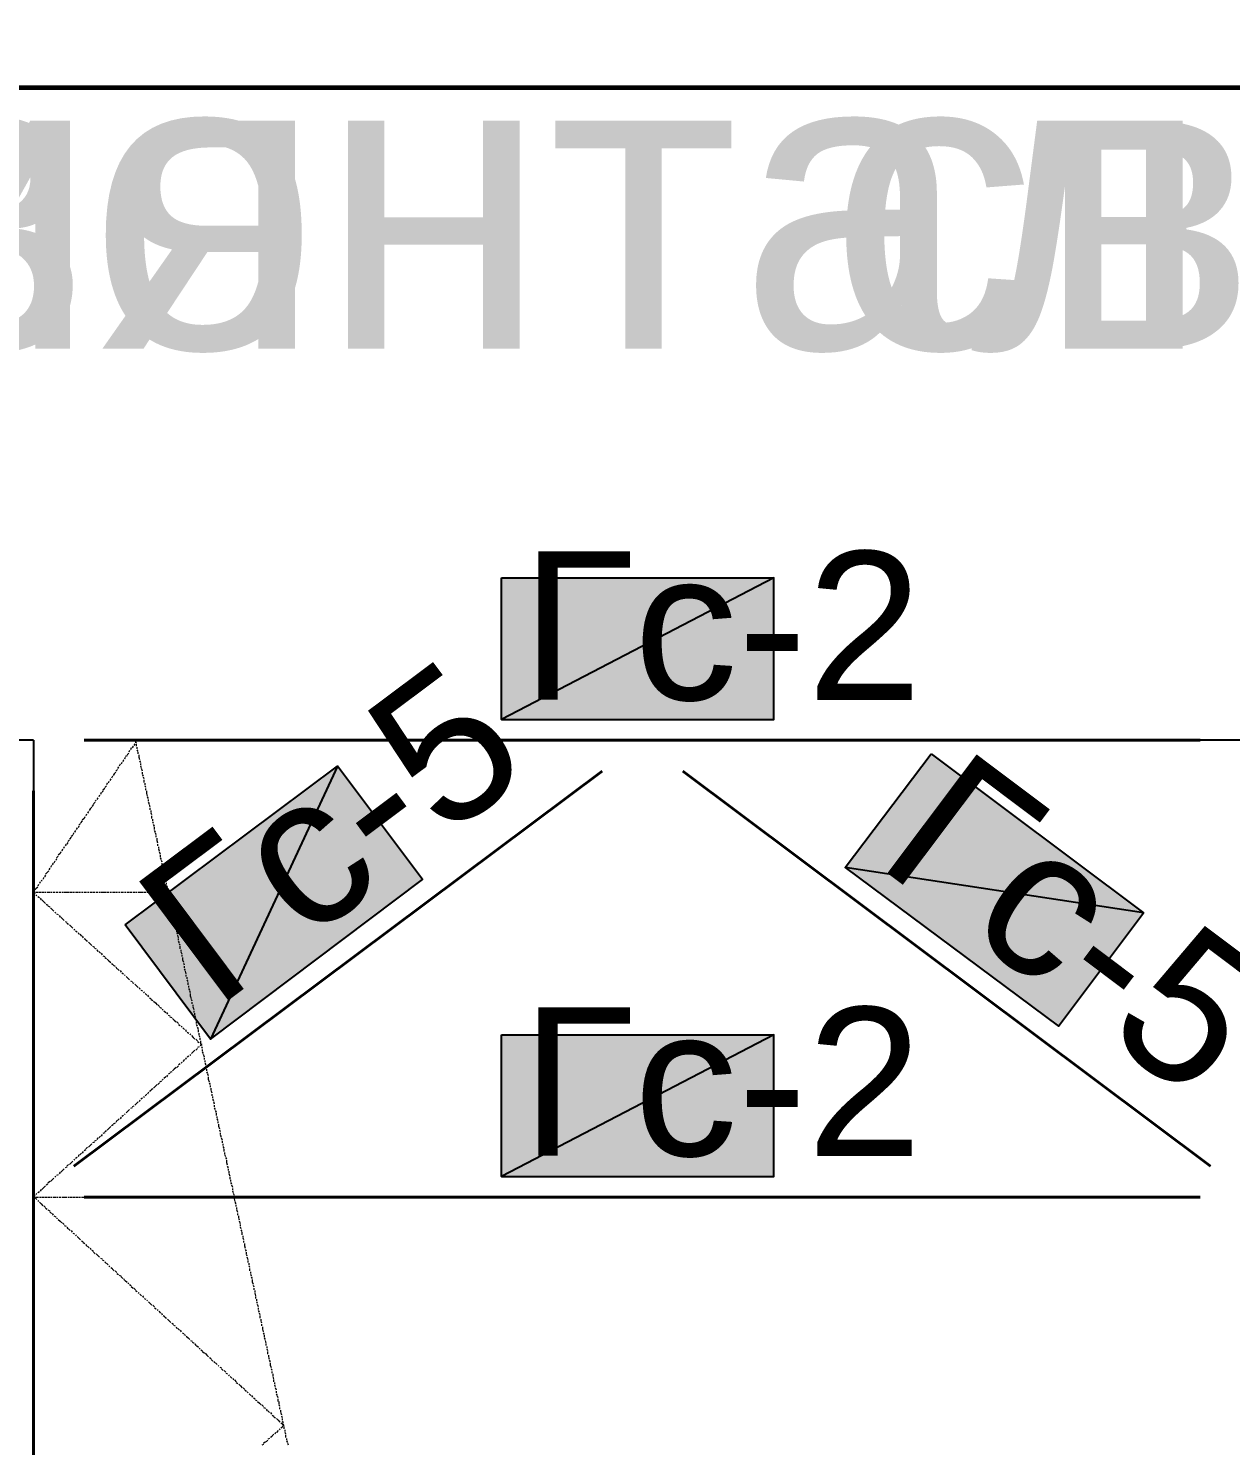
# Model space of a CAD drawing. Extents: x 8 to 21351, y 0 to 420.
# Drawn here: x 15752.46 to 15782.08, y 381.6 to 416.54 of the extents above; entities that cross this region are included whole.
import ezdxf

# ---------------------------------------------------------------- set-up
doc = ezdxf.new("R2010")
doc.units = 0
doc.styles.add('TEYPDFCAD_TEXT', font='arial.ttf')

msp = doc.modelspace()

# ---------------------------------------------------------------- hatches: boundary and pattern name
at = {"true_color": 0xffffff}
h = msp.add_hatch(color=0, dxfattribs=at)
h.paths.add_polyline_path([(15764.116, 402.992), (15770.826, 402.992), (15764.116, 399.5)])
h.paths.add_polyline_path([(15770.826, 402.992), (15764.116, 399.5), (15770.826, 399.5)])
h = msp.add_hatch(color=0, dxfattribs=at)
h.paths.add_polyline_path([(15774.699, 398.653), (15779.927, 394.737), (15772.582, 395.859)])
h.paths.add_polyline_path([(15779.927, 394.737), (15772.582, 395.859), (15777.832, 391.943)])
h = msp.add_hatch(color=0, dxfattribs=at)
h.paths.add_polyline_path([(15754.845, 394.441), (15760.073, 398.357), (15756.94, 391.626)])
h.paths.add_polyline_path([(15760.073, 398.357), (15756.94, 391.626), (15762.168, 395.563)])
h = msp.add_hatch(color=0, dxfattribs=at)
h.paths.add_polyline_path([(15764.116, 391.731), (15770.826, 391.731), (15764.116, 388.239)])
h.paths.add_polyline_path([(15770.826, 391.731), (15764.116, 388.239), (15770.826, 388.239)])

# ---------------------------------------------------------------- linework, layer by layer
at = {"color": 0, "lineweight": 0, "true_color": 0xffffff}
for p, q in [((15764.116, 399.5), (15770.826, 399.5)), ((15772.582, 395.859), (15777.832, 391.943)), ((15756.94, 391.626), (15762.168, 395.563)), ((15764.116, 388.239), (15770.826, 388.239))]:
    msp.add_line(p, q, dxfattribs=at)
at = {"color": 7, "lineweight": 25}
for p, q in [((15752.58, 398.992), (15751.585, 398.992)), ((15752.58, 398.992), (15752.58, 385.593)), ((15774.085, 398.992), (15754.083, 398.992)), ((15776.583, 398.992), (15775.588, 398.992)), ((15798.088, 398.992), (15778.086, 398.992)), ((15752.58, 384.09), (15752.58, 383.074))]:
    msp.add_line(p, q, dxfattribs=at)
at = {"color": 7, "lineweight": 40}
for p, q in [((15781.324, 398.992), (15753.829, 398.992)), ((15753.575, 388.493), (15766.592, 398.23)), ((15768.582, 398.23), (15781.578, 388.493)), ((15752.58, 397.743), (15752.58, 310.219)), ((15781.324, 387.731), (15753.829, 387.731))]:
    msp.add_line(p, q, dxfattribs=at)
at = {"color": 7, "lineweight": 5}
for p, q in [((15754.929, 398.674), (15754.887, 398.632)), ((15754.951, 398.738), (15754.929, 398.695)), ((15754.993, 398.801), (15754.972, 398.759)), ((15755.035, 398.843), (15755.014, 398.801)), ((15755.078, 398.907), (15755.056, 398.865)), ((15755.12, 398.928), (15755.099, 398.949)), ((15755.099, 398.949), (15755.099, 398.928)), ((15755.12, 398.843), (15755.12, 398.907)), ((15755.141, 398.78), (15755.141, 398.822)), ((15755.162, 398.716), (15755.141, 398.759)), ((15755.162, 398.653), (15755.162, 398.695)), ((15754.675, 398.335), (15754.654, 398.293)), ((15754.718, 398.399), (15754.697, 398.357)), ((15754.76, 398.441), (15754.739, 398.399)), ((15754.802, 398.505), (15754.781, 398.462)), ((15754.845, 398.568), (15754.824, 398.526)), ((15754.887, 398.611), (15754.845, 398.589)), ((15755.183, 398.568), (15755.183, 398.632)), ((15755.205, 398.505), (15755.183, 398.568)), ((15755.226, 398.441), (15755.205, 398.484)), ((15755.226, 398.378), (15755.226, 398.42)), ((15755.247, 398.314), (15755.226, 398.357)), ((15755.268, 398.23), (15755.247, 398.293)), ((15754.443, 397.976), (15754.421, 397.933)), ((15754.485, 398.039), (15754.464, 397.997)), ((15754.527, 398.103), (15754.506, 398.06)), ((15754.57, 398.166), (15754.548, 398.124)), ((15754.612, 398.209), (15754.57, 398.166)), ((15754.654, 398.272), (15754.612, 398.23)), ((15755.268, 398.166), (15755.268, 398.209)), ((15755.289, 398.103), (15755.268, 398.145)), ((15755.31, 398.039), (15755.289, 398.081)), ((15755.31, 397.954), (15755.31, 398.018)), ((15754.21, 397.637), (15754.189, 397.595)), ((15754.252, 397.7), (15754.231, 397.658)), ((15754.294, 397.743), (15754.273, 397.7)), ((15754.337, 397.806), (15754.294, 397.764)), ((15754.379, 397.87), (15754.337, 397.827)), ((15754.4, 397.933), (15754.379, 397.891)), ((15755.332, 397.891), (15755.332, 397.933)), ((15755.353, 397.827), (15755.332, 397.87)), ((15755.353, 397.764), (15755.353, 397.806)), ((15755.374, 397.679), (15755.374, 397.743)), ((15755.395, 397.616), (15755.374, 397.679)), ((15755.416, 397.552), (15755.395, 397.595)), ((15753.977, 397.298), (15753.956, 397.256)), ((15754.019, 397.341), (15753.977, 397.298)), ((15754.062, 397.404), (15754.019, 397.362)), ((15754.104, 397.468), (15754.062, 397.425)), ((15754.125, 397.51), (15754.104, 397.489)), ((15754.167, 397.574), (15754.146, 397.531)), ((15755.416, 397.489), (15755.416, 397.531)), ((15755.437, 397.425), (15755.416, 397.468)), ((15755.459, 397.341), (15755.437, 397.404)), ((15755.459, 397.277), (15755.459, 397.319)), ((15755.48, 397.214), (15755.48, 397.256)), ((15753.744, 396.938), (15753.702, 396.896)), ((15753.786, 397.002), (15753.744, 396.96)), ((15753.829, 397.065), (15753.786, 397.023)), ((15753.85, 397.108), (15753.829, 397.065)), ((15753.892, 397.171), (15753.871, 397.129)), ((15753.935, 397.235), (15753.913, 397.192)), ((15755.501, 397.15), (15755.48, 397.192)), ((15755.501, 397.065), (15755.501, 397.129)), ((15755.522, 397.002), (15755.522, 397.044)), ((15755.543, 396.938), (15755.522, 396.981)), ((15755.564, 396.875), (15755.543, 396.917)), ((15753.511, 396.6), (15753.469, 396.557)), ((15753.554, 396.642), (15753.511, 396.621)), ((15753.575, 396.706), (15753.554, 396.663)), ((15753.617, 396.769), (15753.596, 396.727)), ((15753.659, 396.833), (15753.638, 396.79)), ((15753.702, 396.875), (15753.681, 396.833)), ((15755.564, 396.79), (15755.564, 396.854)), ((15755.586, 396.727), (15755.564, 396.769)), ((15755.607, 396.663), (15755.586, 396.706)), ((15755.607, 396.6), (15755.607, 396.642)), ((15755.628, 396.515), (15755.628, 396.579)), ((15753.236, 396.198), (15753.194, 396.155)), ((15753.257, 396.24), (15753.236, 396.198)), ((15753.3, 396.303), (15753.278, 396.261)), ((15753.342, 396.367), (15753.321, 396.325)), ((15753.384, 396.43), (15753.363, 396.388)), ((15753.427, 396.473), (15753.405, 396.43)), ((15753.469, 396.536), (15753.427, 396.494)), ((15755.649, 396.452), (15755.628, 396.515)), ((15755.649, 396.388), (15755.649, 396.43)), ((15755.67, 396.325), (15755.67, 396.367)), ((15755.691, 396.261), (15755.67, 396.303)), ((15755.713, 396.176), (15755.691, 396.24)), ((15753.024, 395.901), (15753.003, 395.859)), ((15753.067, 395.965), (15753.046, 395.923)), ((15753.109, 396.007), (15753.088, 395.965)), ((15753.151, 396.071), (15753.13, 396.028)), ((15753.194, 396.134), (15753.151, 396.092)), ((15755.713, 396.113), (15755.713, 396.155)), ((15755.734, 396.049), (15755.713, 396.092)), ((15755.755, 395.986), (15755.734, 396.028)), ((15755.755, 395.901), (15755.755, 395.965)), ((15755.776, 395.838), (15755.776, 395.88)), ((15752.749, 395.499), (15752.728, 395.457)), ((15752.792, 395.541), (15752.77, 395.52)), ((15752.834, 395.605), (15752.813, 395.563)), ((15752.876, 395.668), (15752.855, 395.626)), ((15752.919, 395.732), (15752.876, 395.69)), ((15752.961, 395.774), (15752.919, 395.732)), ((15752.982, 395.838), (15752.961, 395.796)), ((15755.797, 395.774), (15755.776, 395.817)), ((15755.797, 395.711), (15755.797, 395.753)), ((15755.818, 395.626), (15755.818, 395.69)), ((15755.84, 395.563), (15755.818, 395.626)), ((15755.861, 395.499), (15755.84, 395.541)), ((15752.601, 395.266), (15752.58, 395.245)), ((15752.58, 395.245), (15752.622, 395.203)), ((15752.58, 395.203), (15752.58, 395.245)), ((15752.58, 395.245), (15752.622, 395.245)), ((15752.58, 395.139), (15752.58, 395.182)), ((15752.643, 395.33), (15752.601, 395.288)), ((15752.686, 395.372), (15752.643, 395.33)), ((15752.643, 395.245), (15752.686, 395.245)), ((15752.643, 395.182), (15752.665, 395.16)), ((15752.707, 395.436), (15752.686, 395.393)), ((15752.707, 395.245), (15752.77, 395.245)), ((15752.792, 395.245), (15752.834, 395.245)), ((15752.855, 395.245), (15752.897, 395.245)), ((15752.919, 395.245), (15752.982, 395.245)), ((15753.003, 395.245), (15753.046, 395.245)), ((15753.067, 395.245), (15753.109, 395.245)), ((15753.13, 395.245), (15753.194, 395.245)), ((15753.215, 395.245), (15753.257, 395.245)), ((15753.278, 395.245), (15753.321, 395.245)), ((15753.342, 395.245), (15753.405, 395.245)), ((15753.405, 395.245), (15753.469, 395.245)), ((15753.49, 395.245), (15753.532, 395.245)), ((15753.554, 395.245), (15753.596, 395.245)), ((15753.617, 395.245), (15753.681, 395.245)), ((15753.702, 395.245), (15753.744, 395.245)), ((15753.765, 395.245), (15753.808, 395.245)), ((15753.829, 395.245), (15753.892, 395.245)), ((15753.913, 395.245), (15753.956, 395.245)), ((15753.977, 395.245), (15754.019, 395.245)), ((15754.04, 395.245), (15754.104, 395.245)), ((15754.125, 395.245), (15754.167, 395.245)), ((15754.189, 395.245), (15754.231, 395.245)), ((15754.252, 395.245), (15754.316, 395.245)), ((15754.316, 395.245), (15754.379, 395.245)), ((15754.4, 395.245), (15754.443, 395.245)), ((15754.464, 395.245), (15754.506, 395.245)), ((15754.527, 395.245), (15754.591, 395.245)), ((15754.612, 395.245), (15754.654, 395.245)), ((15754.675, 395.245), (15754.718, 395.245)), ((15754.739, 395.245), (15754.802, 395.245)), ((15754.824, 395.245), (15754.866, 395.245)), ((15754.887, 395.245), (15754.929, 395.245)), ((15754.951, 395.245), (15755.014, 395.245)), ((15755.035, 395.245), (15755.078, 395.245)), ((15755.099, 395.245), (15755.141, 395.245)), ((15755.162, 395.245), (15755.226, 395.245)), ((15755.226, 395.245), (15755.289, 395.245)), ((15755.31, 395.245), (15755.353, 395.245)), ((15755.374, 395.245), (15755.416, 395.245)), ((15755.437, 395.245), (15755.501, 395.245)), ((15755.522, 395.245), (15755.564, 395.245)), ((15755.586, 395.245), (15755.628, 395.245)), ((15755.649, 395.245), (15755.713, 395.245)), ((15755.734, 395.245), (15755.776, 395.245)), ((15755.797, 395.245), (15755.84, 395.245)), ((15755.861, 395.436), (15755.861, 395.478)), ((15755.882, 395.372), (15755.861, 395.414)), ((15755.861, 395.245), (15755.903, 395.245)), ((15755.903, 395.288), (15755.882, 395.351)), ((15755.903, 395.224), (15755.903, 395.266)), ((15755.924, 395.16), (15755.924, 395.203)), ((15752.58, 395.055), (15752.58, 395.118)), ((15752.58, 394.991), (15752.58, 395.055)), ((15752.58, 394.928), (15752.58, 394.97)), ((15752.58, 394.864), (15752.58, 394.906)), ((15752.58, 394.779), (15752.58, 394.843)), ((15752.686, 395.139), (15752.728, 395.118)), ((15752.749, 395.097), (15752.77, 395.055)), ((15752.792, 395.055), (15752.834, 395.012)), ((15752.834, 395.012), (15752.876, 394.97)), ((15752.897, 394.949), (15752.94, 394.928)), ((15752.94, 394.906), (15752.982, 394.885)), ((15753.003, 394.864), (15753.046, 394.822)), ((15753.046, 394.822), (15753.088, 394.779)), ((15755.945, 395.097), (15755.924, 395.139)), ((15755.945, 395.012), (15755.945, 395.076)), ((15755.967, 394.949), (15755.967, 394.991)), ((15755.988, 394.885), (15755.967, 394.928)), ((15756.009, 394.822), (15755.988, 394.864)), ((15756.009, 394.737), (15756.009, 394.801)), ((15752.58, 394.716), (15752.58, 394.758)), ((15752.58, 394.652), (15752.58, 394.695)), ((15752.58, 394.568), (15752.58, 394.631)), ((15752.58, 394.504), (15752.58, 394.547)), ((15752.58, 394.441), (15752.58, 394.483)), ((15753.109, 394.758), (15753.13, 394.737)), ((15753.151, 394.716), (15753.194, 394.695)), ((15753.215, 394.674), (15753.236, 394.631)), ((15753.257, 394.631), (15753.3, 394.589)), ((15753.3, 394.589), (15753.342, 394.547)), ((15753.363, 394.525), (15753.405, 394.504)), ((15753.405, 394.483), (15753.448, 394.462)), ((15756.03, 394.674), (15756.009, 394.716)), ((15756.051, 394.61), (15756.03, 394.652)), ((15756.051, 394.547), (15756.051, 394.589)), ((15756.072, 394.462), (15756.072, 394.525)), ((15756.094, 394.399), (15756.072, 394.462)), ((15752.58, 394.356), (15752.58, 394.42)), ((15752.58, 394.293), (15752.58, 394.335)), ((15752.58, 394.229), (15752.58, 394.271)), ((15752.58, 394.144), (15752.58, 394.208)), ((15752.58, 394.081), (15752.58, 394.144)), ((15753.469, 394.441), (15753.511, 394.399)), ((15753.511, 394.399), (15753.554, 394.356)), ((15753.575, 394.335), (15753.596, 394.314)), ((15753.617, 394.293), (15753.659, 394.271)), ((15753.681, 394.25), (15753.702, 394.208)), ((15753.723, 394.208), (15753.765, 394.166)), ((15753.786, 394.166), (15753.808, 394.123)), ((15753.829, 394.102), (15753.871, 394.081)), ((15756.094, 394.335), (15756.094, 394.377)), ((15756.115, 394.271), (15756.115, 394.314)), ((15756.136, 394.208), (15756.115, 394.25)), ((15756.157, 394.123), (15756.136, 394.187)), ((15756.157, 394.06), (15756.157, 394.102)), ((15752.58, 394.017), (15752.58, 394.06)), ((15752.58, 393.954), (15752.58, 393.996)), ((15752.58, 393.869), (15752.58, 393.933)), ((15752.58, 393.806), (15752.58, 393.848)), ((15752.58, 393.742), (15752.58, 393.785)), ((15753.871, 394.06), (15753.913, 394.039)), ((15753.935, 394.017), (15753.977, 393.975)), ((15753.977, 393.975), (15754.019, 393.933)), ((15754.04, 393.912), (15754.083, 393.89)), ((15754.083, 393.869), (15754.125, 393.848)), ((15754.146, 393.827), (15754.167, 393.785)), ((15754.189, 393.785), (15754.231, 393.742)), ((15756.178, 393.996), (15756.157, 394.039)), ((15756.199, 393.933), (15756.178, 393.975)), ((15756.199, 393.848), (15756.199, 393.912)), ((15756.221, 393.785), (15756.221, 393.827)), ((15756.242, 393.721), (15756.221, 393.764)), ((15752.58, 393.658), (15752.58, 393.721)), ((15752.58, 393.594), (15752.58, 393.637)), ((15752.58, 393.531), (15752.58, 393.573)), ((15752.58, 393.446), (15752.58, 393.51)), ((15752.58, 393.382), (15752.58, 393.425)), ((15754.252, 393.742), (15754.273, 393.7)), ((15754.294, 393.679), (15754.337, 393.658)), ((15754.337, 393.637), (15754.379, 393.615)), ((15754.4, 393.594), (15754.443, 393.552)), ((15754.443, 393.552), (15754.485, 393.51)), ((15754.506, 393.488), (15754.548, 393.467)), ((15754.548, 393.446), (15754.591, 393.425)), ((15754.612, 393.404), (15754.633, 393.361)), ((15756.242, 393.658), (15756.242, 393.7)), ((15756.263, 393.573), (15756.263, 393.637)), ((15756.284, 393.51), (15756.263, 393.573)), ((15756.305, 393.446), (15756.284, 393.488)), ((15756.305, 393.382), (15756.305, 393.425)), ((15752.58, 393.319), (15752.58, 393.361)), ((15752.58, 393.234), (15752.58, 393.298)), ((15752.58, 393.171), (15752.58, 393.234)), ((15752.58, 393.107), (15752.58, 393.15)), ((15752.58, 393.044), (15752.58, 393.086)), ((15754.654, 393.361), (15754.697, 393.319)), ((15754.718, 393.319), (15754.739, 393.277)), ((15754.76, 393.255), (15754.802, 393.234)), ((15754.824, 393.213), (15754.845, 393.192)), ((15754.866, 393.171), (15754.908, 393.128)), ((15754.908, 393.128), (15754.951, 393.086)), ((15754.972, 393.065), (15755.014, 393.044)), ((15756.326, 393.319), (15756.305, 393.361)), ((15756.348, 393.234), (15756.326, 393.298)), ((15756.348, 393.171), (15756.348, 393.213)), ((15756.369, 393.107), (15756.369, 393.15)), ((15756.39, 393.044), (15756.369, 393.086)), ((15752.58, 392.959), (15752.58, 393.023)), ((15752.58, 392.896), (15752.58, 392.938)), ((15752.58, 392.832), (15752.58, 392.874)), ((15752.58, 392.747), (15752.58, 392.811)), ((15752.58, 392.684), (15752.58, 392.726)), ((15755.014, 393.023), (15755.056, 393.002)), ((15755.078, 392.98), (15755.12, 392.938)), ((15755.12, 392.938), (15755.162, 392.896)), ((15755.183, 392.896), (15755.205, 392.853)), ((15755.226, 392.832), (15755.268, 392.811)), ((15755.289, 392.79), (15755.31, 392.769)), ((15755.332, 392.747), (15755.374, 392.705)), ((15755.395, 392.705), (15755.416, 392.663)), ((15756.39, 392.959), (15756.39, 393.023)), ((15756.411, 392.896), (15756.411, 392.938)), ((15756.432, 392.832), (15756.411, 392.874)), ((15756.453, 392.769), (15756.432, 392.811)), ((15756.453, 392.684), (15756.453, 392.747)), ((15752.58, 392.62), (15752.58, 392.663)), ((15752.58, 392.536), (15752.58, 392.599)), ((15752.58, 392.472), (15752.58, 392.515)), ((15752.58, 392.409), (15752.58, 392.451)), ((15752.58, 392.324), (15752.58, 392.388)), ((15755.437, 392.642), (15755.48, 392.62)), ((15755.48, 392.599), (15755.522, 392.578)), ((15755.543, 392.557), (15755.586, 392.515)), ((15755.586, 392.515), (15755.628, 392.472)), ((15755.649, 392.472), (15755.691, 392.43)), ((15755.691, 392.409), (15755.734, 392.388)), ((15755.755, 392.366), (15755.776, 392.345)), ((15756.475, 392.62), (15756.453, 392.684)), ((15756.496, 392.557), (15756.475, 392.599)), ((15756.496, 392.493), (15756.496, 392.536)), ((15756.517, 392.43), (15756.517, 392.472)), ((15756.538, 392.345), (15756.517, 392.409)), ((15752.58, 392.261), (15752.58, 392.324)), ((15752.58, 392.197), (15752.58, 392.239)), ((15752.58, 392.134), (15752.58, 392.176)), ((15752.58, 392.049), (15752.58, 392.113)), ((15752.58, 391.985), (15752.58, 392.028)), ((15755.797, 392.324), (15755.84, 392.282)), ((15755.861, 392.282), (15755.882, 392.239)), ((15755.903, 392.218), (15755.945, 392.197)), ((15755.945, 392.176), (15755.988, 392.155)), ((15756.009, 392.134), (15756.051, 392.091)), ((15756.051, 392.091), (15756.094, 392.049)), ((15756.115, 392.049), (15756.157, 392.007)), ((15756.538, 392.282), (15756.538, 392.324)), ((15756.559, 392.218), (15756.559, 392.261)), ((15756.58, 392.155), (15756.559, 392.197)), ((15756.602, 392.07), (15756.58, 392.134)), ((15756.602, 392.007), (15756.602, 392.049)), ((15752.58, 391.922), (15752.58, 391.964)), ((15752.58, 391.837), (15752.58, 391.901)), ((15752.58, 391.774), (15752.58, 391.816)), ((15752.58, 391.71), (15752.58, 391.753)), ((15752.58, 391.626), (15752.58, 391.689)), ((15756.157, 391.985), (15756.199, 391.964)), ((15756.221, 391.943), (15756.242, 391.922)), ((15756.263, 391.901), (15756.305, 391.858)), ((15756.326, 391.858), (15756.348, 391.816)), ((15756.369, 391.795), (15756.411, 391.774)), ((15756.432, 391.753), (15756.453, 391.731)), ((15756.475, 391.71), (15756.517, 391.668)), ((15756.517, 391.668), (15756.559, 391.626)), ((15756.623, 391.943), (15756.602, 391.985)), ((15756.644, 391.88), (15756.623, 391.922)), ((15756.644, 391.795), (15756.644, 391.858)), ((15756.665, 391.731), (15756.665, 391.774)), ((15756.686, 391.668), (15756.665, 391.71)), ((15756.686, 391.604), (15756.686, 391.647)), ((15752.58, 391.562), (15752.58, 391.604)), ((15752.58, 391.499), (15752.58, 391.541)), ((15752.58, 391.414), (15752.58, 391.478)), ((15752.58, 391.351), (15752.58, 391.414)), ((15752.58, 391.287), (15752.58, 391.329)), ((15756.517, 391.308), (15756.475, 391.266)), ((15756.559, 391.351), (15756.517, 391.308)), ((15756.58, 391.626), (15756.623, 391.583)), ((15756.623, 391.393), (15756.58, 391.351)), ((15756.623, 391.562), (15756.665, 391.541)), ((15756.665, 391.435), (15756.623, 391.414)), ((15756.686, 391.52), (15756.729, 391.499)), ((15756.729, 391.499), (15756.686, 391.456)), ((15756.707, 391.52), (15756.707, 391.583)), ((15756.729, 391.456), (15756.707, 391.52)), ((15756.75, 391.393), (15756.729, 391.435)), ((15756.75, 391.329), (15756.75, 391.372)), ((15756.771, 391.266), (15756.75, 391.308)), ((15752.58, 391.223), (15752.58, 391.266)), ((15752.58, 391.139), (15752.58, 391.202)), ((15752.58, 391.075), (15752.58, 391.118)), ((15752.58, 391.012), (15752.58, 391.054)), ((15752.58, 390.927), (15752.58, 390.991)), ((15756.157, 390.969), (15756.115, 390.927)), ((15756.199, 391.012), (15756.157, 390.991)), ((15756.242, 391.054), (15756.221, 391.033)), ((15756.305, 391.118), (15756.263, 391.075)), ((15756.348, 391.16), (15756.326, 391.118)), ((15756.411, 391.202), (15756.369, 391.181)), ((15756.453, 391.245), (15756.432, 391.223)), ((15756.792, 391.181), (15756.771, 391.245)), ((15756.792, 391.118), (15756.792, 391.16)), ((15756.813, 391.054), (15756.813, 391.096)), ((15756.834, 390.991), (15756.813, 391.033)), ((15756.834, 390.906), (15756.834, 390.969)), ((15752.58, 390.864), (15752.58, 390.906)), ((15752.58, 390.8), (15752.58, 390.842)), ((15752.58, 390.716), (15752.58, 390.779)), ((15752.58, 390.652), (15752.58, 390.694)), ((15752.58, 390.589), (15752.58, 390.631)), ((15755.776, 390.631), (15755.755, 390.61)), ((15755.84, 390.694), (15755.797, 390.652)), ((15755.882, 390.737), (15755.861, 390.694)), ((15755.945, 390.779), (15755.903, 390.758)), ((15755.988, 390.821), (15755.945, 390.8)), ((15756.051, 390.885), (15756.009, 390.842)), ((15756.094, 390.927), (15756.051, 390.885)), ((15756.856, 390.842), (15756.856, 390.885)), ((15756.877, 390.779), (15756.856, 390.821)), ((15756.898, 390.716), (15756.877, 390.758)), ((15756.898, 390.631), (15756.898, 390.694)), ((15756.919, 390.567), (15756.898, 390.631)), ((15752.58, 390.504), (15752.58, 390.567)), ((15752.58, 390.44), (15752.58, 390.504)), ((15752.58, 390.377), (15752.58, 390.419)), ((15752.58, 390.313), (15752.58, 390.356)), ((15752.58, 390.229), (15752.58, 390.292)), ((15755.374, 390.271), (15755.332, 390.229)), ((15755.416, 390.313), (15755.395, 390.271)), ((15755.48, 390.356), (15755.437, 390.334)), ((15755.522, 390.398), (15755.48, 390.377)), ((15755.586, 390.461), (15755.543, 390.419)), ((15755.628, 390.504), (15755.586, 390.461)), ((15755.691, 390.546), (15755.649, 390.504)), ((15755.734, 390.589), (15755.691, 390.567)), ((15756.94, 390.504), (15756.919, 390.546)), ((15756.94, 390.44), (15756.94, 390.483)), ((15756.961, 390.377), (15756.961, 390.419)), ((15756.983, 390.292), (15756.961, 390.356)), ((15756.983, 390.229), (15756.983, 390.271)), ((15752.58, 390.165), (15752.58, 390.207)), ((15752.58, 390.102), (15752.58, 390.144)), ((15752.58, 390.017), (15752.58, 390.08)), ((15752.58, 389.953), (15752.58, 389.996)), ((15752.58, 389.89), (15752.58, 389.932)), ((15755.014, 389.932), (15754.972, 389.911)), ((15755.056, 389.975), (15755.014, 389.953)), ((15755.12, 390.038), (15755.078, 389.996)), ((15755.162, 390.08), (15755.12, 390.038)), ((15755.205, 390.123), (15755.183, 390.08)), ((15755.268, 390.165), (15755.226, 390.144)), ((15755.31, 390.207), (15755.289, 390.186)), ((15757.004, 390.165), (15757.004, 390.207)), ((15757.025, 390.102), (15757.004, 390.144)), ((15757.046, 390.017), (15757.025, 390.08)), ((15757.046, 389.953), (15757.046, 389.996)), ((15757.067, 389.89), (15757.046, 389.932)), ((15752.58, 389.805), (15752.58, 389.869)), ((15752.58, 389.742), (15752.58, 389.784)), ((15752.58, 389.678), (15752.58, 389.721)), ((15752.58, 389.594), (15752.58, 389.657)), ((15752.58, 389.53), (15752.58, 389.594)), ((15754.591, 389.551), (15754.548, 389.53)), ((15754.633, 389.615), (15754.612, 389.572)), ((15754.697, 389.657), (15754.654, 389.615)), ((15754.739, 389.699), (15754.718, 389.657)), ((15754.802, 389.742), (15754.76, 389.721)), ((15754.845, 389.784), (15754.824, 389.763)), ((15754.908, 389.848), (15754.866, 389.805)), ((15754.951, 389.89), (15754.908, 389.848)), ((15757.088, 389.827), (15757.067, 389.869)), ((15757.088, 389.742), (15757.088, 389.805)), ((15757.11, 389.678), (15757.11, 389.721)), ((15757.131, 389.615), (15757.11, 389.657)), ((15757.131, 389.551), (15757.131, 389.594)), ((15752.58, 389.467), (15752.58, 389.509)), ((15752.58, 389.403), (15752.58, 389.445)), ((15752.58, 389.318), (15752.58, 389.382)), ((15752.58, 389.255), (15752.58, 389.297)), ((15752.58, 389.192), (15752.58, 389.234)), ((15754.231, 389.234), (15754.189, 389.192)), ((15754.273, 389.276), (15754.252, 389.234)), ((15754.337, 389.318), (15754.294, 389.297)), ((15754.379, 389.361), (15754.337, 389.34)), ((15754.443, 389.424), (15754.4, 389.382)), ((15754.485, 389.467), (15754.443, 389.424)), ((15754.548, 389.509), (15754.506, 389.488)), ((15757.152, 389.467), (15757.152, 389.53)), ((15757.173, 389.403), (15757.152, 389.467)), ((15757.194, 389.34), (15757.173, 389.382)), ((15757.194, 389.276), (15757.194, 389.318)), ((15757.215, 389.213), (15757.194, 389.255)), ((15752.58, 389.107), (15752.58, 389.17)), ((15752.58, 389.043), (15752.58, 389.086)), ((15752.58, 388.98), (15752.58, 389.022)), ((15752.58, 388.895), (15752.58, 388.959)), ((15752.58, 388.832), (15752.58, 388.874)), ((15753.808, 388.853), (15753.786, 388.81)), ((15753.871, 388.895), (15753.829, 388.874)), ((15753.913, 388.959), (15753.871, 388.916)), ((15753.977, 389.001), (15753.935, 388.959)), ((15754.019, 389.043), (15753.977, 389.001)), ((15754.083, 389.086), (15754.04, 389.065)), ((15754.125, 389.128), (15754.083, 389.107)), ((15754.167, 389.192), (15754.146, 389.149)), ((15757.237, 389.128), (15757.215, 389.192)), ((15757.237, 389.065), (15757.237, 389.107)), ((15757.258, 389.001), (15757.258, 389.043)), ((15757.279, 388.937), (15757.258, 388.98)), ((15757.279, 388.853), (15757.279, 388.916)), ((15752.58, 388.768), (15752.58, 388.81)), ((15752.58, 388.683), (15752.58, 388.747)), ((15752.58, 388.62), (15752.58, 388.683)), ((15752.58, 388.557), (15752.58, 388.599)), ((15752.58, 388.493), (15752.58, 388.535)), ((15753.448, 388.535), (15753.405, 388.493)), ((15753.511, 388.578), (15753.469, 388.535)), ((15753.554, 388.62), (15753.511, 388.578)), ((15753.596, 388.662), (15753.575, 388.641)), ((15753.659, 388.705), (15753.617, 388.683)), ((15753.702, 388.768), (15753.681, 388.726)), ((15753.765, 388.81), (15753.723, 388.768)), ((15757.3, 388.789), (15757.3, 388.832)), ((15757.321, 388.726), (15757.3, 388.768)), ((15757.342, 388.662), (15757.321, 388.705)), ((15757.342, 388.578), (15757.342, 388.641)), ((15757.364, 388.514), (15757.342, 388.578)), ((15752.58, 388.408), (15752.58, 388.472)), ((15752.58, 388.345), (15752.58, 388.387)), ((15752.58, 388.281), (15752.58, 388.324)), ((15752.58, 388.197), (15752.58, 388.26)), ((15752.58, 388.133), (15752.58, 388.175)), ((15753.046, 388.154), (15753.003, 388.112)), ((15753.088, 388.197), (15753.046, 388.154)), ((15753.13, 388.239), (15753.109, 388.218)), ((15753.194, 388.281), (15753.151, 388.26)), ((15753.236, 388.345), (15753.215, 388.303)), ((15753.3, 388.387), (15753.257, 388.345)), ((15753.342, 388.43), (15753.3, 388.387)), ((15753.405, 388.472), (15753.363, 388.451)), ((15757.385, 388.451), (15757.364, 388.493)), ((15757.385, 388.387), (15757.385, 388.43)), ((15757.406, 388.324), (15757.406, 388.366)), ((15757.427, 388.239), (15757.406, 388.303)), ((15757.427, 388.175), (15757.427, 388.218)), ((15757.448, 388.112), (15757.448, 388.154)), ((15752.58, 388.07), (15752.58, 388.112)), ((15752.58, 387.985), (15752.58, 388.048)), ((15752.58, 387.921), (15752.58, 387.964)), ((15752.58, 387.858), (15752.58, 387.9)), ((15752.58, 387.773), (15752.58, 387.837)), ((15752.665, 387.816), (15752.643, 387.795)), ((15752.728, 387.858), (15752.686, 387.837)), ((15752.77, 387.921), (15752.749, 387.879)), ((15752.834, 387.964), (15752.792, 387.921)), ((15752.876, 388.006), (15752.834, 387.964)), ((15752.94, 388.048), (15752.897, 388.027)), ((15752.982, 388.112), (15752.94, 388.07)), ((15757.469, 388.048), (15757.448, 388.091)), ((15757.491, 387.964), (15757.469, 388.027)), ((15757.491, 387.9), (15757.491, 387.943)), ((15757.512, 387.837), (15757.491, 387.879)), ((15757.533, 387.773), (15757.512, 387.816)), ((15752.622, 387.773), (15752.58, 387.731)), ((15752.58, 387.71), (15752.58, 387.773)), ((15752.58, 387.731), (15752.622, 387.731)), ((15752.58, 387.731), (15752.601, 387.71)), ((15752.58, 387.646), (15752.58, 387.689)), ((15752.58, 387.583), (15752.58, 387.625)), ((15752.58, 387.498), (15752.58, 387.562)), ((15752.58, 387.435), (15752.58, 387.477)), ((15752.622, 387.71), (15752.665, 387.667)), ((15752.643, 387.731), (15752.707, 387.731)), ((15752.686, 387.646), (15752.707, 387.625)), ((15752.728, 387.731), (15752.77, 387.731)), ((15752.728, 387.604), (15752.77, 387.562)), ((15752.77, 387.562), (15752.813, 387.519)), ((15752.792, 387.731), (15752.834, 387.731)), ((15752.834, 387.519), (15752.876, 387.477)), ((15752.855, 387.731), (15752.919, 387.731)), ((15752.876, 387.456), (15752.919, 387.435)), ((15752.94, 387.731), (15752.982, 387.731)), ((15753.003, 387.731), (15753.046, 387.731)), ((15753.067, 387.731), (15753.13, 387.731)), ((15753.151, 387.731), (15753.194, 387.731)), ((15753.215, 387.731), (15753.257, 387.731)), ((15753.278, 387.731), (15753.342, 387.731)), ((15753.342, 387.731), (15753.405, 387.731)), ((15753.427, 387.731), (15753.469, 387.731)), ((15753.49, 387.731), (15753.532, 387.731)), ((15753.554, 387.731), (15753.617, 387.731)), ((15753.638, 387.731), (15753.681, 387.731)), ((15753.702, 387.731), (15753.744, 387.731)), ((15753.765, 387.731), (15753.829, 387.731)), ((15753.85, 387.731), (15753.892, 387.731)), ((15753.913, 387.731), (15753.956, 387.731)), ((15753.977, 387.731), (15754.04, 387.731)), ((15754.062, 387.731), (15754.104, 387.731)), ((15754.125, 387.731), (15754.167, 387.731)), ((15754.189, 387.731), (15754.252, 387.731)), ((15754.252, 387.731), (15754.316, 387.731)), ((15754.337, 387.731), (15754.379, 387.731)), ((15754.4, 387.731), (15754.443, 387.731)), ((15754.464, 387.731), (15754.527, 387.731)), ((15754.548, 387.731), (15754.591, 387.731)), ((15754.612, 387.731), (15754.654, 387.731)), ((15754.675, 387.731), (15754.739, 387.731)), ((15754.76, 387.731), (15754.802, 387.731)), ((15754.824, 387.731), (15754.866, 387.731)), ((15754.887, 387.731), (15754.951, 387.731)), ((15754.972, 387.731), (15755.014, 387.731)), ((15755.035, 387.731), (15755.078, 387.731)), ((15755.099, 387.731), (15755.162, 387.731)), ((15755.162, 387.731), (15755.226, 387.731)), ((15755.247, 387.731), (15755.289, 387.731)), ((15755.31, 387.731), (15755.353, 387.731)), ((15755.374, 387.731), (15755.437, 387.731)), ((15755.459, 387.731), (15755.501, 387.731)), ((15755.522, 387.731), (15755.564, 387.731)), ((15755.586, 387.731), (15755.649, 387.731)), ((15755.67, 387.731), (15755.713, 387.731)), ((15755.734, 387.731), (15755.776, 387.731)), ((15755.797, 387.731), (15755.861, 387.731)), ((15755.882, 387.731), (15755.924, 387.731)), ((15755.945, 387.731), (15755.988, 387.731)), ((15756.009, 387.731), (15756.051, 387.731)), ((15756.072, 387.731), (15756.136, 387.731)), ((15756.157, 387.731), (15756.199, 387.731)), ((15756.221, 387.731), (15756.263, 387.731)), ((15756.284, 387.731), (15756.348, 387.731)), ((15756.369, 387.731), (15756.411, 387.731)), ((15756.432, 387.731), (15756.475, 387.731)), ((15756.496, 387.731), (15756.559, 387.731)), ((15756.58, 387.731), (15756.623, 387.731)), ((15756.644, 387.731), (15756.686, 387.731)), ((15756.707, 387.731), (15756.771, 387.731)), ((15756.792, 387.731), (15756.834, 387.731)), ((15756.856, 387.731), (15756.898, 387.731)), ((15756.919, 387.731), (15756.961, 387.731)), ((15756.983, 387.731), (15757.046, 387.731)), ((15757.067, 387.731), (15757.11, 387.731)), ((15757.131, 387.731), (15757.173, 387.731)), ((15757.194, 387.731), (15757.258, 387.731)), ((15757.279, 387.731), (15757.321, 387.731)), ((15757.342, 387.731), (15757.385, 387.731)), ((15757.406, 387.731), (15757.469, 387.731)), ((15757.491, 387.731), (15757.533, 387.731)), ((15757.533, 387.689), (15757.533, 387.752)), ((15757.554, 387.625), (15757.533, 387.689)), ((15757.575, 387.562), (15757.554, 387.604)), ((15757.575, 387.498), (15757.575, 387.541)), ((15757.596, 387.435), (15757.596, 387.477)), ((15752.58, 387.371), (15752.58, 387.413)), ((15752.58, 387.286), (15752.58, 387.35)), ((15752.58, 387.223), (15752.58, 387.265)), ((15752.58, 387.159), (15752.58, 387.202)), ((15752.58, 387.075), (15752.58, 387.138)), ((15752.94, 387.413), (15752.982, 387.392)), ((15752.982, 387.371), (15753.024, 387.329)), ((15753.046, 387.329), (15753.067, 387.286)), ((15753.088, 387.265), (15753.13, 387.244)), ((15753.151, 387.223), (15753.173, 387.202)), ((15753.194, 387.181), (15753.236, 387.138)), ((15753.236, 387.138), (15753.278, 387.096)), ((15757.618, 387.35), (15757.596, 387.413)), ((15757.618, 387.286), (15757.618, 387.329)), ((15757.639, 387.223), (15757.639, 387.265)), ((15757.66, 387.159), (15757.639, 387.202)), ((15757.681, 387.075), (15757.66, 387.138)), ((15752.58, 387.011), (15752.58, 387.054)), ((15752.58, 386.948), (15752.58, 386.99)), ((15752.58, 386.863), (15752.58, 386.927)), ((15752.58, 386.8), (15752.58, 386.863)), ((15752.58, 386.736), (15752.58, 386.779)), ((15753.3, 387.096), (15753.342, 387.054)), ((15753.342, 387.032), (15753.384, 387.011)), ((15753.405, 386.99), (15753.427, 386.948)), ((15753.448, 386.948), (15753.49, 386.906)), ((15753.511, 386.906), (15753.532, 386.863)), ((15753.554, 386.842), (15753.596, 386.821)), ((15753.617, 386.8), (15753.638, 386.779)), ((15753.659, 386.757), (15753.702, 386.715)), ((15757.681, 387.011), (15757.681, 387.054)), ((15757.702, 386.948), (15757.681, 386.99)), ((15757.723, 386.884), (15757.702, 386.927)), ((15757.723, 386.8), (15757.723, 386.863)), ((15757.745, 386.736), (15757.745, 386.779)), ((15752.58, 386.673), (15752.58, 386.715)), ((15752.58, 386.588), (15752.58, 386.651)), ((15752.58, 386.524), (15752.58, 386.567)), ((15752.58, 386.461), (15752.58, 386.503)), ((15752.58, 386.376), (15752.58, 386.44)), ((15753.702, 386.715), (15753.744, 386.673)), ((15753.765, 386.651), (15753.808, 386.63)), ((15753.808, 386.609), (15753.85, 386.588)), ((15753.871, 386.567), (15753.892, 386.524)), ((15753.913, 386.524), (15753.956, 386.482)), ((15753.977, 386.482), (15753.998, 386.44)), ((15754.019, 386.419), (15754.062, 386.397)), ((15757.766, 386.673), (15757.745, 386.715)), ((15757.766, 386.609), (15757.766, 386.651)), ((15757.787, 386.524), (15757.787, 386.588)), ((15757.808, 386.461), (15757.787, 386.524)), ((15757.829, 386.397), (15757.808, 386.44)), ((15752.58, 386.313), (15752.58, 386.355)), ((15752.58, 386.249), (15752.58, 386.292)), ((15752.58, 386.165), (15752.58, 386.228)), ((15752.58, 386.101), (15752.58, 386.144)), ((15752.58, 386.038), (15752.58, 386.08)), ((15754.062, 386.376), (15754.104, 386.334)), ((15754.125, 386.334), (15754.167, 386.292)), ((15754.167, 386.292), (15754.21, 386.249)), ((15754.231, 386.228), (15754.273, 386.207)), ((15754.273, 386.186), (15754.316, 386.165)), ((15754.337, 386.144), (15754.358, 386.101)), ((15754.379, 386.101), (15754.421, 386.059)), ((15757.829, 386.334), (15757.829, 386.376)), ((15757.85, 386.271), (15757.829, 386.313)), ((15757.872, 386.186), (15757.85, 386.249)), ((15757.872, 386.122), (15757.872, 386.165)), ((15757.893, 386.059), (15757.893, 386.101)), ((15752.58, 385.953), (15752.58, 386.017)), ((15752.58, 385.889), (15752.58, 385.953)), ((15752.58, 385.826), (15752.58, 385.868)), ((15752.58, 385.762), (15752.58, 385.805)), ((15752.58, 385.678), (15752.58, 385.741)), ((15754.443, 386.038), (15754.464, 386.017)), ((15754.485, 385.995), (15754.527, 385.974)), ((15754.527, 385.953), (15754.57, 385.911)), ((15754.591, 385.911), (15754.633, 385.868)), ((15754.633, 385.847), (15754.675, 385.826)), ((15754.697, 385.805), (15754.739, 385.784)), ((15754.739, 385.762), (15754.781, 385.72)), ((15754.802, 385.72), (15754.824, 385.678)), ((15757.914, 385.995), (15757.893, 386.038)), ((15757.914, 385.911), (15757.914, 385.974)), ((15757.935, 385.847), (15757.935, 385.889)), ((15757.956, 385.784), (15757.935, 385.826)), ((15757.977, 385.72), (15757.956, 385.762)), ((15752.58, 385.614), (15752.58, 385.657)), ((15752.58, 385.551), (15752.58, 385.593)), ((15752.58, 385.466), (15752.58, 385.53)), ((15752.58, 385.403), (15752.58, 385.445)), ((15752.58, 385.339), (15752.58, 385.382)), ((15754.845, 385.678), (15754.887, 385.635)), ((15754.908, 385.614), (15754.929, 385.593)), ((15754.951, 385.572), (15754.993, 385.551)), ((15754.993, 385.53), (15755.035, 385.487)), ((15755.056, 385.487), (15755.099, 385.445)), ((15755.099, 385.424), (15755.141, 385.403)), ((15755.162, 385.382), (15755.183, 385.36)), ((15757.977, 385.635), (15757.977, 385.699)), ((15757.999, 385.572), (15757.977, 385.635)), ((15758.02, 385.509), (15757.999, 385.551)), ((15758.02, 385.445), (15758.02, 385.487)), ((15758.041, 385.382), (15758.041, 385.424)), ((15758.062, 385.297), (15758.041, 385.36)), ((15752.58, 385.255), (15752.58, 385.318)), ((15752.58, 385.191), (15752.58, 385.233)), ((15752.58, 385.127), (15752.58, 385.17)), ((15752.58, 385.043), (15752.58, 385.106)), ((15752.58, 384.979), (15752.58, 385.043)), ((15755.205, 385.339), (15755.247, 385.297)), ((15755.268, 385.297), (15755.289, 385.255)), ((15755.31, 385.233), (15755.353, 385.212)), ((15755.374, 385.191), (15755.395, 385.17)), ((15755.416, 385.149), (15755.459, 385.106)), ((15755.459, 385.106), (15755.501, 385.064)), ((15755.522, 385.064), (15755.564, 385.022)), ((15758.062, 385.233), (15758.062, 385.276)), ((15758.083, 385.17), (15758.083, 385.212)), ((15758.104, 385.106), (15758.083, 385.149)), ((15758.126, 385.022), (15758.104, 385.085)), ((15752.58, 384.916), (15752.58, 384.958)), ((15752.58, 384.852), (15752.58, 384.895)), ((15752.58, 384.768), (15752.58, 384.831)), ((15752.58, 384.704), (15752.58, 384.746)), ((15752.58, 384.641), (15752.58, 384.683)), ((15755.564, 385), (15755.607, 384.979)), ((15755.628, 384.958), (15755.649, 384.937)), ((15755.67, 384.916), (15755.713, 384.873)), ((15755.734, 384.873), (15755.755, 384.831)), ((15755.776, 384.81), (15755.818, 384.789)), ((15755.818, 384.768), (15755.861, 384.746)), ((15755.882, 384.725), (15755.924, 384.683)), ((15755.924, 384.683), (15755.967, 384.641)), ((15758.126, 384.958), (15758.126, 385)), ((15758.147, 384.895), (15758.126, 384.937)), ((15758.168, 384.831), (15758.147, 384.873)), ((15758.168, 384.746), (15758.168, 384.81)), ((15758.189, 384.683), (15758.189, 384.725)), ((15758.21, 384.62), (15758.189, 384.662)), ((15752.58, 384.556), (15752.58, 384.62)), ((15752.58, 384.492), (15752.58, 384.535)), ((15752.58, 384.429), (15752.58, 384.471)), ((15752.58, 384.344), (15752.58, 384.408)), ((15752.58, 384.281), (15752.58, 384.323)), ((15755.988, 384.62), (15756.03, 384.598)), ((15756.03, 384.577), (15756.072, 384.556)), ((15756.094, 384.535), (15756.115, 384.492)), ((15756.136, 384.492), (15756.178, 384.45)), ((15756.199, 384.45), (15756.221, 384.408)), ((15756.242, 384.387), (15756.284, 384.365)), ((15756.284, 384.344), (15756.326, 384.323)), ((15758.21, 384.556), (15758.21, 384.598)), ((15758.231, 384.471), (15758.231, 384.535)), ((15758.253, 384.408), (15758.231, 384.471)), ((15758.274, 384.344), (15758.253, 384.387)), ((15758.274, 384.281), (15758.274, 384.323)), ((15752.58, 384.217), (15752.58, 384.26)), ((15752.58, 384.133), (15752.58, 384.196)), ((15752.58, 384.069), (15752.58, 384.133)), ((15752.58, 384.006), (15752.58, 384.048)), ((15752.58, 383.942), (15752.58, 383.985)), ((15756.348, 384.302), (15756.39, 384.26)), ((15756.39, 384.26), (15756.432, 384.217)), ((15756.453, 384.196), (15756.496, 384.175)), ((15756.496, 384.154), (15756.538, 384.133)), ((15756.559, 384.111), (15756.58, 384.069)), ((15756.602, 384.069), (15756.644, 384.027)), ((15756.665, 384.006), (15756.686, 383.985)), ((15756.707, 383.963), (15756.75, 383.942)), ((15758.295, 384.217), (15758.274, 384.26)), ((15758.316, 384.133), (15758.295, 384.196)), ((15758.316, 384.069), (15758.316, 384.111)), ((15758.337, 384.006), (15758.337, 384.048)), ((15758.358, 383.942), (15758.337, 383.985)), ((15752.58, 383.858), (15752.58, 383.921)), ((15752.58, 383.794), (15752.58, 383.836)), ((15752.58, 383.73), (15752.58, 383.773)), ((15752.58, 383.646), (15752.58, 383.709)), ((15752.58, 383.582), (15752.58, 383.625)), ((15756.75, 383.921), (15756.792, 383.879)), ((15756.813, 383.879), (15756.856, 383.836)), ((15756.856, 383.836), (15756.898, 383.794)), ((15756.919, 383.773), (15756.961, 383.752)), ((15756.961, 383.73), (15757.004, 383.688)), ((15757.025, 383.688), (15757.046, 383.646)), ((15757.067, 383.646), (15757.11, 383.603)), ((15758.358, 383.858), (15758.358, 383.921)), ((15758.38, 383.794), (15758.38, 383.836)), ((15758.401, 383.73), (15758.38, 383.773)), ((15758.422, 383.667), (15758.401, 383.709)), ((15758.422, 383.582), (15758.422, 383.646)), ((15752.58, 383.519), (15752.58, 383.561)), ((15752.58, 383.434), (15752.58, 383.498)), ((15752.58, 383.371), (15752.58, 383.413)), ((15752.58, 383.307), (15752.58, 383.349)), ((15752.58, 383.223), (15752.58, 383.286)), ((15757.131, 383.582), (15757.152, 383.561)), ((15757.173, 383.54), (15757.215, 383.519)), ((15757.215, 383.498), (15757.258, 383.455)), ((15757.279, 383.455), (15757.321, 383.413)), ((15757.321, 383.392), (15757.364, 383.371)), ((15757.385, 383.349), (15757.406, 383.328)), ((15757.427, 383.307), (15757.469, 383.265)), ((15757.491, 383.265), (15757.512, 383.223)), ((15758.443, 383.519), (15758.422, 383.582)), ((15758.464, 383.455), (15758.443, 383.498)), ((15758.464, 383.392), (15758.464, 383.434)), ((15758.485, 383.328), (15758.485, 383.371)), ((15758.507, 383.244), (15758.485, 383.307)), ((15752.58, 383.159), (15752.58, 383.223)), ((15752.58, 383.096), (15752.58, 383.138)), ((15752.58, 383.032), (15752.58, 383.074)), ((15752.58, 382.947), (15752.58, 383.011)), ((15752.58, 382.884), (15752.58, 382.926)), ((15757.533, 383.223), (15757.575, 383.18)), ((15757.575, 383.159), (15757.618, 383.138)), ((15757.639, 383.117), (15757.681, 383.074)), ((15757.681, 383.074), (15757.723, 383.032)), ((15757.745, 383.032), (15757.787, 382.99)), ((15757.787, 382.968), (15757.829, 382.947)), ((15757.85, 382.926), (15757.872, 382.905)), ((15758.507, 383.18), (15758.507, 383.223)), ((15758.528, 383.117), (15758.528, 383.159)), ((15758.549, 383.053), (15758.528, 383.096)), ((15758.57, 382.968), (15758.549, 383.032)), ((15758.57, 382.905), (15758.57, 382.947)), ((15752.58, 382.82), (15752.58, 382.863)), ((15752.58, 382.736), (15752.58, 382.799)), ((15752.58, 382.672), (15752.58, 382.714)), ((15752.58, 382.609), (15752.58, 382.651)), ((15752.58, 382.524), (15752.58, 382.587)), ((15757.893, 382.884), (15757.935, 382.841)), ((15757.956, 382.841), (15757.977, 382.799)), ((15757.999, 382.778), (15758.041, 382.757)), ((15758.041, 382.736), (15758.083, 382.714)), ((15758.104, 382.693), (15758.147, 382.651)), ((15758.147, 382.651), (15758.189, 382.609)), ((15758.21, 382.609), (15758.253, 382.566)), ((15758.591, 382.841), (15758.57, 382.884)), ((15758.612, 382.778), (15758.591, 382.82)), ((15758.612, 382.693), (15758.612, 382.757)), ((15758.634, 382.63), (15758.634, 382.693)), ((15758.655, 382.566), (15758.634, 382.609)), ((15752.58, 382.46), (15752.58, 382.503)), ((15752.58, 382.397), (15752.58, 382.439)), ((15752.58, 382.312), (15752.58, 382.376)), ((15752.58, 382.249), (15752.58, 382.312)), ((15752.58, 382.185), (15752.58, 382.228)), ((15758.253, 382.545), (15758.295, 382.524)), ((15758.316, 382.503), (15758.337, 382.46)), ((15758.358, 382.46), (15758.401, 382.418)), ((15758.422, 382.418), (15758.443, 382.376)), ((15758.464, 382.355), (15758.507, 382.334)), ((15758.507, 382.312), (15758.549, 382.291)), ((15758.57, 382.27), (15758.612, 382.228)), ((15758.612, 382.228), (15758.655, 382.185)), ((15758.655, 382.503), (15758.655, 382.545)), ((15758.676, 382.439), (15758.676, 382.482)), ((15758.697, 382.355), (15758.676, 382.418)), ((15758.718, 382.291), (15758.697, 382.334)), ((15758.718, 382.228), (15758.718, 382.27)), ((15752.58, 382.122), (15752.58, 382.164)), ((15752.58, 382.037), (15752.58, 382.101)), ((15752.58, 381.974), (15752.58, 382.016)), ((15752.58, 381.91), (15752.58, 381.952)), ((15752.58, 381.825), (15752.58, 381.889)), ((15758.507, 381.889), (15758.464, 381.847)), ((15758.549, 381.931), (15758.528, 381.889)), ((15758.612, 381.974), (15758.57, 381.931)), ((15758.655, 382.016), (15758.634, 381.995)), ((15758.676, 382.164), (15758.718, 382.143)), ((15758.718, 382.058), (15758.676, 382.037)), ((15758.739, 382.164), (15758.718, 382.207)), ((15758.718, 382.122), (15758.739, 382.101)), ((15758.739, 382.101), (15758.718, 382.079)), ((15758.761, 382.079), (15758.739, 382.143)), ((15758.761, 382.016), (15758.761, 382.058)), ((15758.782, 381.952), (15758.782, 381.995)), ((15758.803, 381.889), (15758.782, 381.931)), ((15758.803, 381.804), (15758.803, 381.868)), ((15752.58, 381.762), (15752.58, 381.804)), ((15752.58, 381.699), (15752.58, 381.741)), ((15752.58, 381.614), (15752.58, 381.677)), ((15758.253, 381.635), (15758.21, 381.614)), ((15758.295, 381.699), (15758.253, 381.656)), ((15758.358, 381.741), (15758.316, 381.699)), ((15758.401, 381.783), (15758.358, 381.762)), ((15758.464, 381.825), (15758.422, 381.804)), ((15758.824, 381.741), (15758.824, 381.783)), ((15758.845, 381.677), (15758.824, 381.72)), ((15758.866, 381.614), (15758.845, 381.656))]:
    msp.add_line(p, q, dxfattribs=at)
at = {"lineweight": 60}
msp.add_lwpolyline([(15572.854, 5.08), (16141.835, 5.08), (16141.835, 415.078), (15572.854, 415.078)], close=True, dxfattribs=at)
at = {"color": 0, "true_color": 0xffffff}
for points in [[(15764.116, 402.992), (15770.826, 402.992), (15764.116, 399.5)], [(15770.826, 402.992), (15764.116, 399.5), (15770.826, 399.5)], [(15774.699, 398.653), (15779.927, 394.737), (15772.582, 395.859)], [(15754.845, 394.441), (15760.073, 398.357), (15756.94, 391.626)], [(15760.073, 398.357), (15756.94, 391.626), (15762.168, 395.563)], [(15779.927, 394.737), (15772.582, 395.859), (15777.832, 391.943)], [(15764.116, 391.731), (15770.826, 391.731), (15764.116, 388.239)], [(15770.826, 391.731), (15764.116, 388.239), (15770.826, 388.239)]]:
    msp.add_lwpolyline(points, close=True, dxfattribs=at)

# ---------------------------------------------------------------- texts
at = {"color": 7, "style": 'TEYPDFCAD_TEXT'}
for s, height, p in [('связей', 7.3201, (15772.17, 408.644)), ('расположения', 7.32014, (15690.948, 408.644)), ('горизонтальных', 7.32014, (15728.432, 408.644)), ('Гс-2', 3.6618, (15764.603, 399.986)), ('Гс-2', 3.6618, (15764.603, 388.747))]:
    msp.add_text(s, height=height, dxfattribs=at).set_placement(p)
for rotation, p in [(36.7824, (15757.046, 392.324)), (-36.9141, (15773.281, 395.965))]:
    msp.add_text('Гс-5', height=3.6618, rotation=rotation, dxfattribs=at).set_placement(p)

doc.saveas('drawing.dxf')
